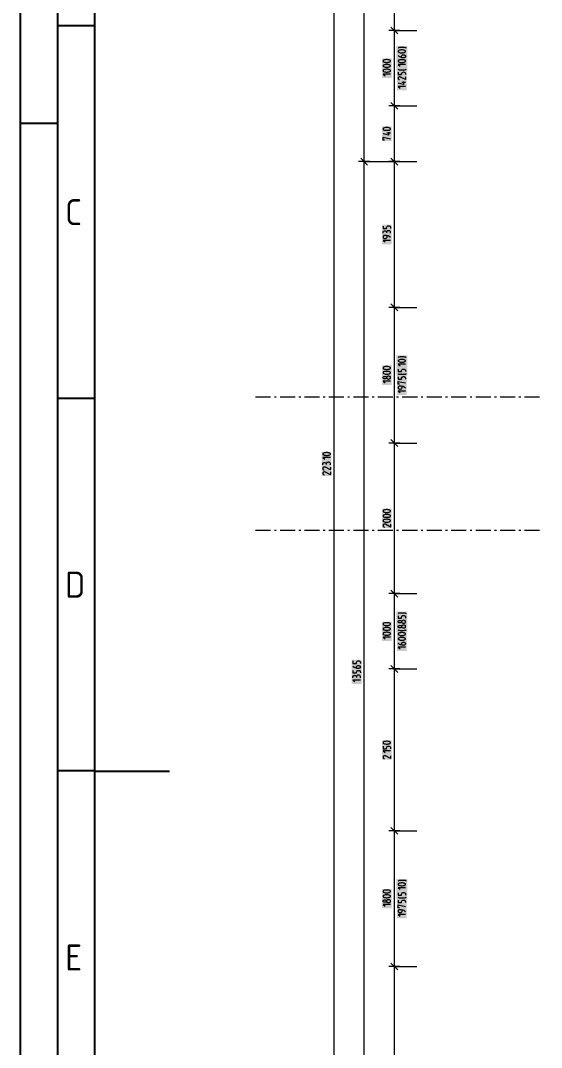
# Model space of a CAD drawing. Header units: millimetres. Extents: x 0 to 594, y 0 to 420.
# Drawn here: x 0 to 70, y 172.9 to 310.8 of the extents above; entities that cross this region are included whole.
import ezdxf

# ---------------------------------------------------------------- set-up
doc = ezdxf.new("R2010")
doc.units = ezdxf.units.MM
doc.header["$LTSCALE"] = 8
for name, color, linetype in [('035', 5, 'Continuous'), ('07', 7, 'Continuous'), ('PDF_Koty delkove', 7, 'Continuous'), ('PDF_Osy hlavni', 7, 'Continuous')]:
    doc.layers.add(name, color=color, linetype=linetype)
doc.styles.add('ISO Proportional', font='isocp.shx')

# ---------------------------------------------------------------- blocks, each defined once
blk = doc.blocks.new('IEC_border_a2')
at = {"layer": '035'}
for p, q in [((10, 10), (10, 410)), ((9.98, 310.04), (5, 310.04)), ((0, 297), (5, 297)), ((9.98, 260.04), (5, 260.04)), ((9.98, 210.04), (5, 210.04))]:
    blk.add_line(p, q, dxfattribs=at)
blk.add_lwpolyline([(0, 420), (594, 420), (594, 0), (0, 0)], close=True, dxfattribs=at)
at = {"layer": '07'}
blk.add_line((10, 210), (20, 210), dxfattribs=at)
blk.add_lwpolyline([(5, 415), (589, 415), (589, 5), (5, 5)], close=True, dxfattribs=at)
at = {"layer": '035', "style": 'ISO Proportional'}
for s, p in [('C', (6, 283.29)), ('D', (6, 233.29)), ('E', (6.02, 183.25))]:
    blk.add_text(s, height=3.5, dxfattribs=at).set_placement(p)

msp = doc.modelspace()

# ---------------------------------------------------------------- linework, layer by layer
at = {"layer": 'PDF_Koty delkove', "lineweight": 18}
for points in [[(42.14, 138.5), (42.14, 364.05)], [(46.18, 138.5), (46.18, 154.68), (46.18, 291.82), (46.18, 347.87), (46.18, 364.05)], [(50.23, 291.82), (50.23, 299.3), (50.23, 309.41), (50.23, 316.99), (50.23, 327.1), (50.23, 342.41), (50.23, 347.87), (50.23, 357.98), (50.23, 364.05)], [(50.98, 309.41), (50.23, 309.41), (49.47, 309.41)], [(50.68, 308.95), (49.77, 309.86)], [(50.23, 309.41), (51.5, 309.41), (51.53, 309.41), (51.77, 309.41), (51.81, 309.41), (53.26, 309.41)], [(50.73, 307.07), (50.77, 307.09), (50.83, 307.13), (50.93, 307.16), (51.07, 307.17), (51.4, 307.17), (51.57, 307.16), (51.67, 307.15)], [(51.25, 306.08), (51.29, 306.11), (51.34, 306.14), (51.4, 306.15), (51.54, 306.15), (51.61, 306.14), (51.66, 306.11), (51.69, 306.08), (51.73, 306.04), (51.74, 305.99), (51.74, 305.93), (51.73, 305.88), (51.69, 305.84), (51.66, 305.81), (51.61, 305.79), (51.54, 305.77), (51.3, 305.77), (51.07, 305.83), (50.9, 305.91), (50.73, 306.04)], [(51.2, 305.8), (51.2, 305.99), (51.22, 306.04), (51.25, 306.08)], [(51.67, 307.15), (51.74, 307.12), (51.81, 307.07)], [(49.32, 304.86), (49.11, 304.86), (49.01, 304.85), (48.89, 304.82), (48.79, 304.78), (48.73, 304.73), (48.71, 304.7), (48.71, 304.65), (48.73, 304.62), (48.79, 304.57), (48.89, 304.53), (49.01, 304.5), (49.11, 304.49), (49.32, 304.49), (49.42, 304.5), (49.53, 304.53), (49.64, 304.57), (49.7, 304.62), (49.72, 304.65)], [(49.72, 304.65), (49.72, 304.7), (49.7, 304.73), (49.64, 304.78), (49.53, 304.82), (49.42, 304.85), (49.32, 304.86)], [(51.74, 304.86), (50.73, 304.86), (51, 304.64)], [(49.72, 303.57), (48.71, 303.57), (48.98, 303.35)], [(51.81, 304.21), (51.74, 304.15), (51.67, 304.13), (51.57, 304.11), (51.4, 304.1), (51.07, 304.1), (50.93, 304.11), (50.83, 304.14), (50.77, 304.18), (50.73, 304.21)], [(51.74, 303.2), (51.74, 302.82), (51.07, 303.17), (51, 303.2), (50.9, 303.2), (50.83, 303.17), (50.78, 303.13), (50.75, 303.09), (50.73, 303.04), (50.73, 302.99), (50.75, 302.93), (50.78, 302.89), (50.83, 302.85), (50.93, 302.82)], [(51.47, 302.55), (51.47, 302.18), (50.73, 302.34)], [(51.74, 301.91), (50.73, 301.91), (51, 301.69)], [(51.74, 302.45), (51.24, 302.45)], [(50.98, 299.3), (50.23, 299.3), (49.47, 299.3)], [(50.68, 298.84), (49.77, 299.75)], [(50.23, 299.3), (51.4, 299.3), (51.43, 299.3), (51.66, 299.3), (51.69, 299.3), (51.87, 299.3), (51.9, 299.3), (53.26, 299.3)], [(49.32, 296.39), (49.11, 296.39), (49.01, 296.38), (48.89, 296.35), (48.79, 296.31), (48.73, 296.26), (48.71, 296.23), (48.71, 296.18), (48.73, 296.15), (48.79, 296.1), (48.89, 296.06), (49.01, 296.03), (49.11, 296.02), (49.32, 296.02), (49.42, 296.03), (49.53, 296.06), (49.64, 296.1), (49.7, 296.15), (49.72, 296.18)], [(49.72, 296.18), (49.72, 296.23), (49.7, 296.26), (49.64, 296.31), (49.53, 296.35), (49.42, 296.38), (49.32, 296.39)], [(49.45, 295.75), (49.45, 295.37), (48.71, 295.53)], [(48.91, 294.72), (48.71, 294.72), (48.71, 295.1), (49.72, 294.88)], [(49.72, 295.64), (49.22, 295.64)], [(46.64, 291.36), (45.73, 292.27)], [(50.68, 291.36), (49.77, 292.27)], [(46.94, 291.82), (46.18, 291.82), (45.42, 291.82)], [(46.18, 291.82), (50.77, 291.82)], [(50.98, 291.82), (50.23, 291.82), (49.47, 291.82)], [(50.23, 291.82), (51.33, 291.82), (51.36, 291.82), (51.58, 291.82), (51.61, 291.82), (51.77, 291.82), (51.81, 291.82), (53.26, 291.82)], [(50.23, 138.5), (50.23, 141.64), (50.23, 142.15), (50.23, 144.57), (50.23, 151.37), (50.23, 151.57), (50.23, 154.68), (50.23, 159.39), (50.23, 159.45), (50.23, 166.87), (50.23, 167.18), (50.23, 175.77), (50.23, 176.38), (50.23, 179.84), (50.23, 180.58), (50.23, 183.8), (50.23, 186.42), (50.23, 187.38), (50.23, 201.99), (50.23, 223.73), (50.23, 233.84), (50.23, 254.05), (50.23, 272.25), (50.23, 291.82)], [(48.71, 283.17), (48.71, 282.84), (49.18, 282.84), (49.18, 282.98), (49.22, 283.07), (49.27, 283.13), (49.35, 283.18), (49.42, 283.2), (49.48, 283.2), (49.55, 283.18), (49.62, 283.15), (49.67, 283.11), (49.7, 283.06), (49.72, 282.98), (49.72, 282.84)], [(49.72, 282.2), (49.72, 282.39), (49.69, 282.45), (49.64, 282.51), (49.55, 282.53), (49.48, 282.55), (49.42, 282.55), (49.33, 282.53), (49.27, 282.51), (49.22, 282.45), (49.18, 282.36)], [(48.71, 282.2), (48.71, 282.36), (48.73, 282.41), (48.76, 282.47), (48.81, 282.49), (48.91, 282.52), (48.98, 282.52), (49.08, 282.49), (49.15, 282.44)], [(49.72, 281.63), (49.55, 281.76), (49.38, 281.85), (49.15, 281.9), (48.91, 281.9), (48.84, 281.89), (48.79, 281.86), (48.76, 281.83), (48.73, 281.79), (48.71, 281.74), (48.71, 281.68), (48.73, 281.63), (48.76, 281.59), (48.79, 281.56), (48.84, 281.53), (48.91, 281.52), (49.05, 281.52), (49.11, 281.53), (49.18, 281.56), (49.23, 281.63), (49.25, 281.68), (49.25, 281.87)], [(49.72, 281.25), (48.71, 281.25), (48.98, 281.04)], [(49.15, 282.44), (49.18, 282.36), (49.18, 282.25)], [(50.98, 272.25), (50.23, 272.25), (49.47, 272.25)], [(50.68, 271.8), (49.77, 272.71)], [(50.23, 272.25), (51.14, 272.25), (51.17, 272.25), (51.36, 272.25), (51.38, 272.25), (51.53, 272.25), (51.56, 272.25), (53.26, 272.25)], [(50.73, 265.54), (50.77, 265.57), (50.83, 265.61), (50.93, 265.64), (51.07, 265.65), (51.4, 265.65), (51.57, 265.64), (51.67, 265.63), (51.74, 265.6), (51.81, 265.54)], [(51.34, 265.27), (51.14, 265.27), (51.03, 265.26), (50.92, 265.23), (50.82, 265.19), (50.75, 265.14), (50.73, 265.11), (50.73, 265.06), (50.75, 265.03), (50.82, 264.98), (50.92, 264.94), (51.03, 264.91), (51.14, 264.9), (51.34, 264.9), (51.44, 264.91), (51.56, 264.94), (51.66, 264.98), (51.73, 265.03), (51.74, 265.06), (51.74, 265.11), (51.73, 265.14), (51.66, 265.19), (51.56, 265.23), (51.44, 265.26), (51.34, 265.27)], [(51.74, 264.63), (50.73, 264.63), (51, 264.41)], [(48.89, 264.27), (48.79, 264.23), (48.73, 264.18), (48.71, 264.15), (48.71, 264.1), (48.73, 264.07), (48.79, 264.02), (48.89, 263.98), (49.01, 263.95), (49.11, 263.94), (49.32, 263.94), (49.42, 263.95), (49.53, 263.98), (49.64, 264.02), (49.7, 264.07), (49.72, 264.1), (49.72, 264.15), (49.7, 264.18), (49.64, 264.23), (49.53, 264.27), (49.42, 264.3), (49.32, 264.31)], [(49.32, 264.31), (49.11, 264.31), (49.01, 264.3), (48.89, 264.27)], [(50.73, 263.95), (50.73, 263.63), (51.2, 263.63), (51.2, 263.77), (51.24, 263.86), (51.29, 263.91), (51.37, 263.97), (51.44, 263.98), (51.51, 263.98), (51.57, 263.97), (51.64, 263.94), (51.69, 263.9), (51.73, 263.85), (51.74, 263.77), (51.74, 263.63)], [(51.81, 263.33), (51.74, 263.28), (51.67, 263.25), (51.57, 263.24), (51.4, 263.23), (51.07, 263.23), (50.93, 263.24), (50.83, 263.27), (50.77, 263.31), (50.73, 263.33)], [(49.18, 262.78), (49.16, 262.75), (49.11, 262.71), (49.05, 262.68), (48.98, 262.67), (48.91, 262.67), (48.84, 262.68), (48.78, 262.71), (48.73, 262.76), (48.71, 262.8), (48.71, 262.86), (48.73, 262.9), (48.78, 262.95), (48.84, 262.98), (48.91, 262.99), (48.98, 262.99), (49.05, 262.98), (49.11, 262.95), (49.16, 262.91), (49.18, 262.88)], [(49.72, 262.37), (48.71, 262.37), (48.98, 262.15)], [(49.48, 263.02), (49.42, 263.02), (49.33, 263), (49.25, 262.96), (49.2, 262.91), (49.18, 262.88), (49.18, 262.78), (49.2, 262.75), (49.25, 262.69), (49.33, 262.65), (49.42, 262.64), (49.48, 262.64), (49.57, 262.65), (49.65, 262.69), (49.7, 262.75), (49.72, 262.8), (49.72, 262.86)], [(49.72, 262.86), (49.7, 262.91), (49.65, 262.96), (49.57, 263), (49.48, 263.02)], [(50.93, 261.95), (50.73, 261.95), (50.73, 262.33), (51.74, 262.11)], [(51.74, 261.41), (51.57, 261.54), (51.4, 261.63), (51.17, 261.68), (50.93, 261.68), (50.87, 261.67), (50.82, 261.64), (50.78, 261.61), (50.75, 261.57), (50.73, 261.52), (50.73, 261.46), (50.75, 261.41), (50.78, 261.37), (50.82, 261.34), (50.87, 261.32), (50.93, 261.3), (51.07, 261.3), (51.14, 261.32), (51.2, 261.34), (51.25, 261.41), (51.27, 261.46), (51.27, 261.65)], [(51.74, 261.03), (50.73, 261.03), (51, 260.82)], [(50.98, 254.05), (50.23, 254.05), (49.47, 254.05)], [(50.68, 253.6), (49.77, 254.51)], [(50.23, 254.05), (50.97, 254.05), (50.99, 254.05), (51.15, 254.05), (51.17, 254.05), (51.3, 254.05), (51.32, 254.05), (51.79, 254.05), (51.81, 254.05), (53.26, 254.05)], [(41.63, 252.11), (40.62, 252.11), (40.89, 251.9)], [(40.62, 251.11), (40.62, 251.28), (40.64, 251.33), (40.67, 251.38), (40.72, 251.41), (40.82, 251.44), (40.89, 251.44), (40.99, 251.41), (41.06, 251.36), (41.09, 251.28), (41.09, 251.17)], [(41.63, 251.11), (41.63, 251.3), (41.6, 251.37), (41.55, 251.42), (41.46, 251.45), (41.4, 251.47), (41.33, 251.47), (41.24, 251.45), (41.18, 251.42), (41.13, 251.37), (41.09, 251.28)], [(41.63, 250.82), (41.63, 250.44), (40.96, 250.79), (40.89, 250.82), (40.79, 250.82), (40.72, 250.79), (40.67, 250.75), (40.64, 250.71), (40.62, 250.66), (40.62, 250.6), (40.64, 250.55), (40.67, 250.51), (40.72, 250.47), (40.82, 250.44)], [(41.63, 250.17), (41.63, 249.79), (40.96, 250.14), (40.89, 250.17), (40.79, 250.17), (40.72, 250.14), (40.67, 250.1), (40.64, 250.06), (40.62, 250.01), (40.62, 249.95), (40.64, 249.9), (40.67, 249.86), (40.72, 249.82), (40.82, 249.79)], [(49.32, 244.46), (49.11, 244.46), (49.01, 244.45), (48.89, 244.42), (48.79, 244.38), (48.73, 244.32), (48.71, 244.3), (48.71, 244.24), (48.73, 244.22), (48.79, 244.16), (48.89, 244.12), (49.01, 244.09), (49.11, 244.08), (49.32, 244.08), (49.42, 244.09), (49.53, 244.12), (49.64, 244.16)], [(49.64, 244.16), (49.7, 244.22), (49.72, 244.24), (49.72, 244.3), (49.7, 244.32), (49.64, 244.38), (49.53, 244.42), (49.42, 244.45), (49.32, 244.46)], [(48.98, 243.16), (48.88, 243.16), (48.81, 243.14), (48.76, 243.1), (48.73, 243.06), (48.71, 243), (48.71, 242.95), (48.73, 242.89), (48.76, 242.85), (48.81, 242.81), (48.91, 242.78)], [(49.72, 243.16), (49.72, 242.78), (49.05, 243.14), (48.98, 243.16)], [(50.98, 233.84), (50.23, 233.84), (49.47, 233.84)], [(50.68, 233.38), (49.77, 234.29)], [(50.23, 233.84), (50.77, 233.84), (50.79, 233.84), (50.92, 233.84), (50.94, 233.84)], [(50.94, 233.84), (51.05, 233.84), (51.07, 233.84), (51.44, 233.84), (51.46, 233.84), (53.26, 233.84)], [(50.73, 231.17), (50.77, 231.2), (50.83, 231.24), (50.93, 231.27), (51.07, 231.28), (51.4, 231.28), (51.57, 231.27), (51.67, 231.25), (51.74, 231.23), (51.81, 231.17)], [(50.73, 230.88), (50.73, 230.55), (51.2, 230.55), (51.2, 230.69), (51.24, 230.78), (51.29, 230.84), (51.37, 230.89), (51.44, 230.9), (51.51, 230.9), (51.57, 230.89), (51.64, 230.86), (51.69, 230.82), (51.73, 230.77), (51.74, 230.69), (51.74, 230.55)], [(51.2, 230.01), (51.19, 229.99), (51.14, 229.95), (51.07, 229.92), (51, 229.91), (50.93, 229.91), (50.87, 229.92), (50.8, 229.95), (50.75, 230), (50.73, 230.04), (50.73, 230.09), (50.75, 230.14), (50.8, 230.19), (50.87, 230.22), (50.93, 230.23), (51, 230.23), (51.07, 230.22), (51.14, 230.19), (51.19, 230.15), (51.2, 230.12)], [(51.51, 230.26), (51.44, 230.26), (51.35, 230.24), (51.27, 230.2), (51.22, 230.15), (51.2, 230.12), (51.2, 230.01), (51.22, 229.99), (51.27, 229.93), (51.35, 229.89), (51.44, 229.88), (51.51, 229.88), (51.59, 229.89), (51.67, 229.93), (51.73, 229.99), (51.74, 230.04)], [(51.74, 230.04), (51.74, 230.09), (51.73, 230.15), (51.67, 230.2), (51.59, 230.24), (51.51, 230.26)], [(49.32, 229.94), (49.11, 229.94), (49.01, 229.93), (48.89, 229.9), (48.79, 229.86), (48.73, 229.81), (48.71, 229.78), (48.71, 229.73), (48.73, 229.7), (48.79, 229.65)], [(48.79, 229.65), (48.89, 229.61), (49.01, 229.58), (49.11, 229.56), (49.32, 229.56), (49.42, 229.58), (49.53, 229.61), (49.64, 229.65), (49.7, 229.7), (49.72, 229.73), (49.72, 229.78), (49.7, 229.81), (49.64, 229.86), (49.53, 229.9), (49.42, 229.93), (49.32, 229.94)], [(51.2, 229.37), (51.19, 229.34), (51.14, 229.3), (51.07, 229.27), (51, 229.26), (50.93, 229.26), (50.87, 229.27), (50.8, 229.3), (50.75, 229.35), (50.73, 229.39), (50.73, 229.45), (50.75, 229.49), (50.8, 229.54), (50.87, 229.57), (50.93, 229.58), (51, 229.58), (51.07, 229.57), (51.14, 229.54), (51.19, 229.5), (51.2, 229.48)], [(51.81, 228.96), (51.74, 228.91), (51.67, 228.88), (51.57, 228.87), (51.4, 228.85), (51.07, 228.85), (50.93, 228.87), (50.83, 228.9), (50.77, 228.94), (50.73, 228.96)], [(51.22, 229.5), (51.2, 229.48), (51.2, 229.37), (51.22, 229.34), (51.27, 229.29), (51.35, 229.25), (51.44, 229.23), (51.51, 229.23), (51.59, 229.25), (51.67, 229.29), (51.73, 229.34), (51.74, 229.39), (51.74, 229.45), (51.73, 229.5), (51.67, 229.56), (51.59, 229.6), (51.51, 229.61)], [(51.51, 229.61), (51.44, 229.61), (51.35, 229.6), (51.27, 229.56), (51.22, 229.5)], [(49.32, 228.65), (49.11, 228.65), (49.01, 228.63), (48.89, 228.61), (48.79, 228.57), (48.73, 228.51), (48.71, 228.49), (48.71, 228.43)], [(48.71, 228.43), (48.73, 228.4), (48.79, 228.35), (48.89, 228.31), (49.01, 228.28), (49.11, 228.27), (49.32, 228.27), (49.42, 228.28), (49.53, 228.31), (49.64, 228.35), (49.7, 228.4), (49.72, 228.43), (49.72, 228.49), (49.7, 228.51), (49.64, 228.57), (49.53, 228.61), (49.42, 228.63), (49.32, 228.65)], [(49.72, 228), (48.71, 228), (48.98, 227.78)], [(51.34, 227.95), (51.14, 227.95), (51.03, 227.94), (50.92, 227.91), (50.82, 227.87), (50.75, 227.82), (50.73, 227.79), (50.73, 227.74), (50.75, 227.71), (50.82, 227.66), (50.92, 227.62), (51.03, 227.59)], [(51.03, 227.59), (51.14, 227.58), (51.34, 227.58), (51.44, 227.59), (51.56, 227.62), (51.66, 227.66), (51.73, 227.71), (51.74, 227.74), (51.74, 227.79), (51.73, 227.82), (51.66, 227.87), (51.56, 227.91), (51.44, 227.94), (51.34, 227.95)], [(51.2, 226.96), (51.2, 227.15), (51.22, 227.2), (51.25, 227.24), (51.29, 227.27), (51.34, 227.29), (51.4, 227.31), (51.54, 227.31), (51.61, 227.29), (51.66, 227.27), (51.69, 227.24), (51.73, 227.2), (51.74, 227.15), (51.74, 227.09), (51.73, 227.04), (51.69, 227), (51.66, 226.97), (51.61, 226.94), (51.54, 226.93), (51.3, 226.93), (51.07, 226.98), (50.9, 227.07), (50.73, 227.2)], [(51.74, 226.66), (50.73, 226.66), (51, 226.45)], [(44.67, 224.81), (44.67, 224.48), (45.14, 224.48), (45.14, 224.62), (45.17, 224.71), (45.22, 224.77), (45.31, 224.82), (45.37, 224.83), (45.44, 224.83), (45.51, 224.82), (45.57, 224.79), (45.63, 224.75), (45.66, 224.7), (45.68, 224.62), (45.68, 224.48)], [(45, 223.86), (44.83, 223.94), (44.67, 224.08)], [(44.67, 223.51), (44.67, 223.19), (45.14, 223.19), (45.14, 223.32), (45.17, 223.42), (45.22, 223.47), (45.31, 223.52), (45.37, 223.54), (45.44, 223.54), (45.51, 223.52), (45.57, 223.5), (45.63, 223.46), (45.66, 223.4), (45.68, 223.32), (45.68, 223.19)], [(45.14, 223.83), (45.14, 224.02), (45.15, 224.08), (45.19, 224.12), (45.22, 224.14), (45.27, 224.17), (45.34, 224.19), (45.47, 224.19), (45.54, 224.17), (45.59, 224.14), (45.63, 224.12), (45.66, 224.08), (45.68, 224.02), (45.68, 223.97), (45.66, 223.92), (45.63, 223.87), (45.59, 223.85), (45.54, 223.82), (45.47, 223.81), (45.24, 223.81), (45, 223.86)], [(50.98, 223.73), (50.23, 223.73), (49.47, 223.73)], [(50.68, 223.27), (49.77, 224.18)], [(50.23, 223.73), (50.67, 223.73), (50.69, 223.73), (50.81, 223.73), (50.83, 223.73), (50.92, 223.73), (50.94, 223.73), (51.27, 223.73), (51.29, 223.73), (51.84, 223.73), (51.84, 223.73), (53.26, 223.73)], [(44.67, 222.54), (44.67, 222.7), (44.68, 222.75), (44.72, 222.81), (44.77, 222.84)], [(45.68, 222.24), (44.67, 222.24), (44.93, 222.03)], [(44.77, 222.84), (44.87, 222.86), (44.93, 222.86), (45.04, 222.84), (45.1, 222.78), (45.14, 222.7), (45.14, 222.59)], [(45.68, 222.54), (45.68, 222.73), (45.64, 222.79), (45.59, 222.85), (45.51, 222.88), (45.44, 222.89), (45.37, 222.89), (45.29, 222.88), (45.22, 222.85), (45.17, 222.79), (45.14, 222.7)], [(48.71, 213.35), (48.71, 213.02), (49.18, 213.02), (49.18, 213.16), (49.22, 213.25), (49.27, 213.31), (49.35, 213.36), (49.42, 213.37), (49.48, 213.37), (49.55, 213.36), (49.62, 213.33), (49.67, 213.29), (49.7, 213.24), (49.72, 213.16), (49.72, 213.02)], [(49.72, 212.73), (48.71, 212.73), (48.98, 212.51)], [(49.72, 212.08), (49.72, 211.7), (49.05, 212.05), (48.98, 212.08), (48.88, 212.08), (48.81, 212.05), (48.76, 212.01), (48.73, 211.97), (48.71, 211.92), (48.71, 211.86), (48.73, 211.81), (48.76, 211.77), (48.81, 211.73)], [(48.81, 211.73), (48.91, 211.7)], [(50.98, 201.99), (50.23, 201.99), (49.47, 201.99)], [(50.68, 201.54), (49.77, 202.45)], [(50.23, 201.99), (50.46, 201.99), (50.48, 201.99), (50.56, 201.99), (50.58, 201.99), (50.64, 201.99), (50.66, 201.99), (50.91, 201.99), (50.92, 201.99), (51.32, 201.99), (51.33, 201.99), (53.26, 201.99)], [(50.73, 195.29), (50.77, 195.31), (50.83, 195.35), (50.93, 195.38), (51.07, 195.39), (51.4, 195.39), (51.57, 195.38), (51.67, 195.37), (51.74, 195.34), (51.81, 195.29)], [(51.74, 194.37), (50.73, 194.37), (51, 194.16)], [(49.32, 193.41), (49.11, 193.41), (49.01, 193.4), (48.89, 193.37), (48.79, 193.33), (48.73, 193.27), (48.71, 193.25), (48.71, 193.19), (48.73, 193.17)], [(48.73, 193.17), (48.79, 193.11), (48.89, 193.07), (49.01, 193.04), (49.11, 193.03), (49.32, 193.03), (49.42, 193.04), (49.53, 193.07), (49.64, 193.11), (49.7, 193.17), (49.72, 193.19), (49.72, 193.25), (49.7, 193.27), (49.64, 193.33), (49.53, 193.37), (49.42, 193.4), (49.32, 193.41)], [(50.73, 193.7), (50.73, 193.37), (51.2, 193.37), (51.2, 193.51), (51.24, 193.6), (51.29, 193.66), (51.37, 193.71), (51.44, 193.72), (51.51, 193.72), (51.57, 193.71), (51.64, 193.68), (51.69, 193.64)], [(51.81, 193.08), (51.74, 193.02), (51.67, 193), (51.57, 192.98), (51.4, 192.97), (51.07, 192.97), (50.93, 192.98), (50.83, 193.01), (50.77, 193.05), (50.73, 193.08)], [(51.69, 193.64), (51.73, 193.59), (51.74, 193.51), (51.74, 193.37)], [(49.18, 192.52), (49.16, 192.49), (49.11, 192.45), (49.05, 192.42), (48.98, 192.41), (48.91, 192.41), (48.84, 192.42), (48.78, 192.45), (48.73, 192.5), (48.71, 192.55), (48.71, 192.6), (48.73, 192.64), (48.78, 192.69), (48.84, 192.72), (48.91, 192.73), (48.98, 192.73), (49.05, 192.72), (49.11, 192.69), (49.16, 192.65), (49.18, 192.63)], [(49.72, 192.11), (48.71, 192.11), (48.98, 191.9)], [(50.73, 192.69), (50.73, 192.37), (51.2, 192.37), (51.2, 192.5), (51.24, 192.59), (51.29, 192.65), (51.37, 192.7), (51.44, 192.72), (51.51, 192.72), (51.57, 192.7), (51.64, 192.68), (51.69, 192.63), (51.73, 192.58), (51.74, 192.5), (51.74, 192.37)], [(50.93, 191.69), (50.73, 191.69), (50.73, 192.07), (51.74, 191.85)], [(50.75, 191.31), (50.73, 191.26), (50.73, 191.21), (50.75, 191.15), (50.78, 191.11), (50.82, 191.09), (50.87, 191.06), (50.93, 191.04), (51.07, 191.04), (51.14, 191.06), (51.2, 191.09), (51.25, 191.15), (51.27, 191.21), (51.27, 191.39)], [(51.74, 190.77), (50.73, 190.77), (51, 190.56)], [(51.74, 191.15), (51.57, 191.29), (51.4, 191.37), (51.17, 191.42), (50.93, 191.42), (50.87, 191.41), (50.82, 191.38), (50.78, 191.35), (50.75, 191.31)], [(50.98, 183.8), (50.23, 183.8), (49.47, 183.8)], [(50.68, 183.34), (49.77, 184.25)], [(50.23, 183.8), (50.29, 183.8), (50.3, 183.8), (50.36, 183.8), (50.37, 183.8), (50.42, 183.8), (50.43, 183.8), (50.6, 183.8), (50.61, 183.8), (50.89, 183.8), (50.9, 183.8), (51.6, 183.8), (51.63, 183.8), (53.26, 183.8)]]:
    msp.add_lwpolyline(points, dxfattribs=at)
for points in [[(51.34, 306.8), (51.14, 306.8), (51.03, 306.78), (50.92, 306.76), (50.82, 306.72), (50.75, 306.66), (50.73, 306.63), (50.73, 306.58), (50.75, 306.55), (50.82, 306.5), (50.92, 306.46), (51.03, 306.43), (51.14, 306.42), (51.34, 306.42), (51.44, 306.43), (51.56, 306.46), (51.66, 306.5), (51.73, 306.55), (51.74, 306.58), (51.74, 306.63), (51.73, 306.66), (51.66, 306.72), (51.56, 306.76), (51.44, 306.78)], [(49.32, 305.51), (49.11, 305.51), (49.01, 305.5), (48.89, 305.47), (48.79, 305.43), (48.73, 305.38), (48.71, 305.35), (48.71, 305.3), (48.73, 305.27), (48.79, 305.22), (48.89, 305.18), (49.01, 305.15), (49.11, 305.13), (49.32, 305.13), (49.42, 305.15), (49.53, 305.18), (49.64, 305.22), (49.7, 305.27), (49.72, 305.3), (49.72, 305.35), (49.7, 305.38), (49.64, 305.43), (49.53, 305.47), (49.42, 305.5)], [(51.34, 305.5), (51.14, 305.5), (51.03, 305.49), (50.92, 305.46), (50.82, 305.42), (50.75, 305.37), (50.73, 305.34), (50.73, 305.29), (50.75, 305.26), (50.82, 305.21), (50.92, 305.17), (51.03, 305.14), (51.14, 305.12), (51.34, 305.12), (51.44, 305.14), (51.56, 305.17), (51.66, 305.21), (51.73, 305.26), (51.74, 305.29), (51.74, 305.34), (51.73, 305.37), (51.66, 305.42), (51.56, 305.46), (51.44, 305.49)], [(49.32, 304.22), (49.11, 304.22), (49.01, 304.2), (48.89, 304.18), (48.79, 304.14), (48.73, 304.08), (48.71, 304.05), (48.71, 304), (48.73, 303.97), (48.79, 303.92), (48.89, 303.88), (49.01, 303.85), (49.11, 303.84), (49.32, 303.84), (49.42, 303.85), (49.53, 303.88), (49.64, 303.92), (49.7, 303.97), (49.72, 304), (49.72, 304.05), (49.7, 304.08), (49.64, 304.14), (49.53, 304.18), (49.42, 304.2)], [(49.32, 263.67), (49.11, 263.67), (49.01, 263.65), (48.89, 263.63), (48.79, 263.59), (48.73, 263.53), (48.71, 263.5), (48.71, 263.45), (48.73, 263.42), (48.79, 263.37), (48.89, 263.33), (49.01, 263.3), (49.11, 263.29), (49.32, 263.29), (49.42, 263.3), (49.53, 263.33), (49.64, 263.37), (49.7, 263.42), (49.72, 263.45), (49.72, 263.5), (49.7, 263.53), (49.64, 263.59), (49.53, 263.63), (49.42, 263.65)], [(41.23, 252.76), (41.03, 252.76), (40.93, 252.75), (40.81, 252.72), (40.71, 252.68), (40.64, 252.63), (40.62, 252.6), (40.62, 252.55), (40.64, 252.52), (40.71, 252.46), (40.81, 252.42), (40.93, 252.4), (41.03, 252.38), (41.23, 252.38), (41.33, 252.4), (41.45, 252.42), (41.55, 252.46), (41.62, 252.52), (41.63, 252.55), (41.63, 252.6), (41.62, 252.63), (41.55, 252.68), (41.45, 252.72), (41.33, 252.75)], [(49.32, 245.11), (49.11, 245.11), (49.01, 245.09), (48.89, 245.07), (48.79, 245.03), (48.73, 244.97), (48.71, 244.94), (48.71, 244.89), (48.73, 244.86), (48.79, 244.81), (48.89, 244.77), (49.01, 244.74), (49.11, 244.73), (49.32, 244.73), (49.42, 244.74), (49.53, 244.77), (49.64, 244.81), (49.7, 244.86), (49.72, 244.89), (49.72, 244.94), (49.7, 244.97), (49.64, 245.03), (49.53, 245.07), (49.42, 245.09)], [(49.32, 243.81), (49.11, 243.81), (49.01, 243.8), (48.89, 243.77), (48.79, 243.73), (48.73, 243.68), (48.71, 243.65), (48.71, 243.6), (48.73, 243.57), (48.79, 243.51), (48.89, 243.47), (49.01, 243.45), (49.11, 243.43), (49.32, 243.43), (49.42, 243.45), (49.53, 243.47), (49.64, 243.51), (49.7, 243.57), (49.72, 243.6), (49.72, 243.65), (49.7, 243.68), (49.64, 243.73), (49.53, 243.77), (49.42, 243.8)], [(49.32, 229.3), (49.11, 229.3), (49.01, 229.28), (48.89, 229.25), (48.79, 229.21), (48.73, 229.16), (48.71, 229.13), (48.71, 229.08), (48.73, 229.05), (48.79, 229), (48.89, 228.96), (49.01, 228.93), (49.11, 228.92), (49.32, 228.92), (49.42, 228.93), (49.53, 228.96), (49.64, 229), (49.7, 229.05), (49.72, 229.08), (49.72, 229.13), (49.7, 229.16), (49.64, 229.21), (49.53, 229.25), (49.42, 229.28)], [(51.34, 228.6), (51.14, 228.6), (51.03, 228.59), (50.92, 228.56), (50.82, 228.52), (50.75, 228.47), (50.73, 228.44), (50.73, 228.39), (50.75, 228.36), (50.82, 228.31), (50.92, 228.27), (51.03, 228.24), (51.14, 228.22), (51.34, 228.22), (51.44, 228.24), (51.56, 228.27), (51.66, 228.31), (51.73, 228.36), (51.74, 228.39), (51.74, 228.44), (51.73, 228.47), (51.66, 228.52), (51.56, 228.56), (51.44, 228.59)], [(49.32, 214.02), (49.11, 214.02), (49.01, 214.01), (48.89, 213.98), (48.79, 213.94), (48.73, 213.89), (48.71, 213.86), (48.71, 213.81), (48.73, 213.78), (48.79, 213.73), (48.89, 213.69), (49.01, 213.66), (49.11, 213.64), (49.32, 213.64), (49.42, 213.66), (49.53, 213.69), (49.64, 213.73), (49.7, 213.78), (49.72, 213.81), (49.72, 213.86), (49.7, 213.89), (49.64, 213.94), (49.53, 213.98), (49.42, 214.01)], [(51.34, 195.02), (51.14, 195.02), (51.03, 195), (50.92, 194.98), (50.82, 194.94), (50.75, 194.88), (50.73, 194.86), (50.73, 194.8), (50.75, 194.77), (50.82, 194.72), (50.92, 194.68), (51.03, 194.65), (51.14, 194.64), (51.34, 194.64), (51.44, 194.65), (51.56, 194.68), (51.66, 194.72), (51.73, 194.77), (51.74, 194.8), (51.74, 194.86), (51.73, 194.88), (51.66, 194.94), (51.56, 194.98), (51.44, 195)], [(49.32, 194.06), (49.11, 194.06), (49.01, 194.04), (48.89, 194.02), (48.79, 193.98), (48.73, 193.92), (48.71, 193.89), (48.71, 193.84), (48.73, 193.81), (48.79, 193.76), (48.89, 193.72), (49.01, 193.69), (49.11, 193.68), (49.32, 193.68), (49.42, 193.69), (49.53, 193.72), (49.64, 193.76), (49.7, 193.81), (49.72, 193.84), (49.72, 193.89), (49.7, 193.92), (49.64, 193.98), (49.53, 194.02), (49.42, 194.04)], [(49.48, 192.76), (49.42, 192.76), (49.33, 192.75), (49.25, 192.71), (49.2, 192.65), (49.18, 192.63), (49.18, 192.52), (49.2, 192.49), (49.25, 192.44), (49.33, 192.4), (49.42, 192.38), (49.48, 192.38), (49.57, 192.4), (49.65, 192.44), (49.7, 192.49), (49.72, 192.55), (49.72, 192.6), (49.7, 192.65), (49.65, 192.71), (49.57, 192.75)]]:
    msp.add_lwpolyline(points, close=True, dxfattribs=at)
for points in [[(50.73, 303.82), (50.73, 303.5), (51.2, 303.5, -1.304819), (51.74, 303.5)], [(50.73, 262.95), (50.73, 262.62), (51.2, 262.62), (51.2, 262.76, -1.032712), (51.74, 262.62)]]:
    msp.add_lwpolyline(points, format="xyb", dxfattribs=at)
at = {"layer": 'PDF_Koty delkove', "color": 7, "lineweight": 18, "true_color": 0xffffff, "transparency": 33554559}
for points in [[(51.96, 303.95), (51.96, 307.33), (50.51, 303.95), (50.51, 307.33)], [(49.87, 303.04), (49.87, 305.66), (48.56, 303.04), (48.56, 305.66)], [(51.89, 301.38), (51.89, 304), (50.58, 301.38), (50.58, 304)], [(49.87, 294.57), (49.87, 296.54), (48.56, 294.57), (48.56, 296.54)], [(49.87, 280.72), (49.87, 283.35), (48.56, 280.72), (48.56, 283.35)], [(51.96, 263.07), (51.96, 265.8), (50.51, 263.07), (50.51, 265.8)], [(49.87, 261.84), (49.87, 264.47), (48.56, 261.84), (48.56, 264.47)], [(51.89, 260.5), (51.89, 263.12), (50.58, 260.5), (50.58, 263.12)], [(41.78, 249.64), (41.78, 252.91), (40.47, 249.64), (40.47, 252.91)], [(49.87, 242.63), (49.87, 245.26), (48.56, 242.63), (48.56, 245.26)], [(51.96, 228.7), (51.96, 231.43), (50.51, 228.7), (50.51, 231.43)], [(49.87, 227.47), (49.87, 230.09), (48.56, 227.47), (48.56, 230.09)], [(51.89, 226.13), (51.89, 228.75), (50.58, 226.13), (50.58, 228.75)], [(45.83, 221.71), (45.83, 224.98), (44.51, 221.71), (44.51, 224.98)], [(49.87, 211.55), (49.87, 214.17), (48.56, 211.55), (48.56, 214.17)], [(51.96, 192.82), (51.96, 195.55), (50.51, 192.82), (50.51, 195.55)], [(49.87, 191.58), (49.87, 194.21), (48.56, 191.58), (48.56, 194.21)], [(51.89, 190.25), (51.89, 192.87), (50.58, 190.25), (50.58, 192.87)]]:
    msp.add_solid(points, dxfattribs=at)
at = {"layer": 'PDF_Osy hlavni', "lineweight": 18}
for points in [[(33.61, 260.22), (31.59, 260.22)], [(34.37, 260.22), (34.11, 260.22)], [(36.89, 260.22), (34.87, 260.22)], [(37.65, 260.22), (37.4, 260.22)], [(40.18, 260.22), (38.16, 260.22)], [(40.94, 260.22), (40.68, 260.22)], [(43.46, 260.22), (41.44, 260.22)], [(44.22, 260.22), (43.97, 260.22)], [(46.75, 260.22), (44.73, 260.22)], [(47.51, 260.22), (47.26, 260.22)], [(50.04, 260.22), (48.01, 260.22)], [(50.79, 260.22), (50.54, 260.22)], [(53.32, 260.22), (51.3, 260.22)], [(54.08, 260.22), (53.83, 260.22)], [(56.61, 260.22), (54.58, 260.22)], [(57.36, 260.22), (57.11, 260.22)], [(59.89, 260.22), (57.87, 260.22)], [(60.65, 260.22), (60.4, 260.22)], [(63.18, 260.22), (61.16, 260.22)], [(63.94, 260.22), (63.68, 260.22)], [(66.46, 260.22), (64.44, 260.22)], [(67.22, 260.22), (66.97, 260.22)], [(69.75, 260.22), (67.73, 260.22)], [(33.61, 242.33), (31.59, 242.33)], [(34.37, 242.33), (34.11, 242.33)], [(36.89, 242.33), (34.87, 242.33)], [(37.65, 242.33), (37.4, 242.33)], [(40.18, 242.33), (38.16, 242.33)], [(40.94, 242.33), (40.68, 242.33)], [(43.46, 242.33), (41.44, 242.33)], [(44.22, 242.33), (43.97, 242.33)], [(46.75, 242.33), (44.73, 242.33)], [(47.51, 242.33), (47.26, 242.33)], [(50.04, 242.33), (48.01, 242.33)], [(50.79, 242.33), (50.54, 242.33)], [(53.32, 242.33), (51.3, 242.33)], [(54.08, 242.33), (53.83, 242.33)], [(56.61, 242.33), (54.58, 242.33)], [(57.36, 242.33), (57.11, 242.33)], [(59.89, 242.33), (57.87, 242.33)], [(60.65, 242.33), (60.4, 242.33)], [(63.18, 242.33), (61.16, 242.33)], [(63.94, 242.33), (63.68, 242.33)], [(66.46, 242.33), (64.44, 242.33)], [(67.22, 242.33), (66.97, 242.33)], [(69.75, 242.33), (67.73, 242.33)]]:
    msp.add_lwpolyline(points, dxfattribs=at)

# ---------------------------------------------------------------- block references
msp.add_blockref('IEC_border_a2', (0, 0))

doc.saveas('drawing.dxf')
